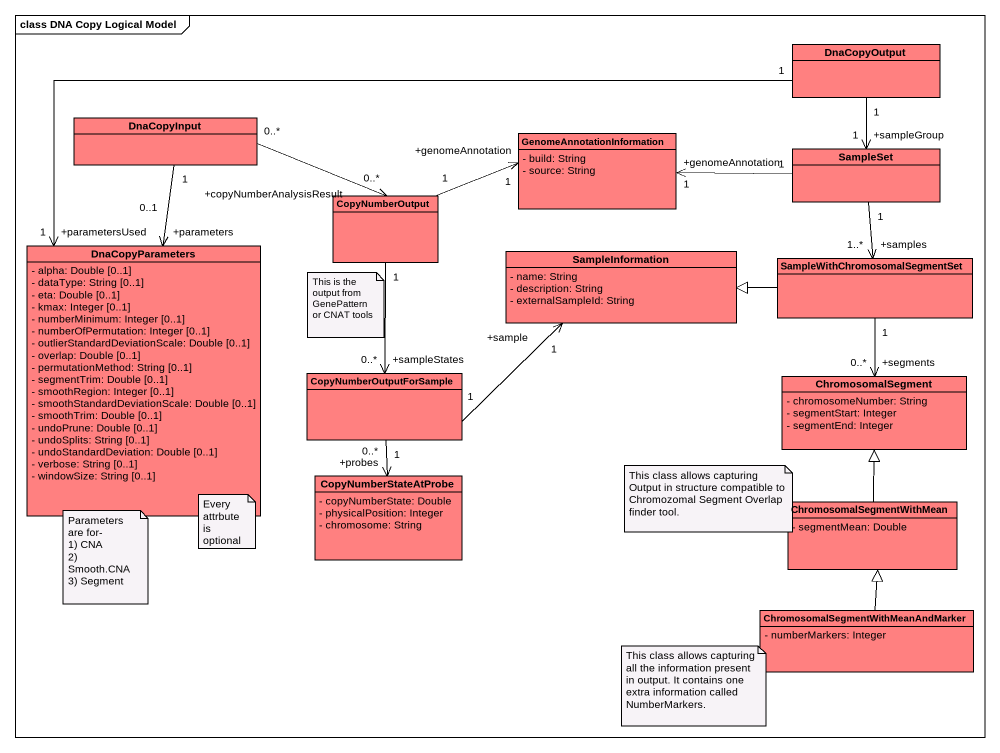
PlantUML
@startuml
mainframe class DNA Copy Logical Model
hide circle
hide empty members
skinparam classAttributeIconSize 0
class DnaCopyOutput #FF8080
class DnaCopyInput #FF8080
class GenomeAnnotationInformation #FF8080 {
  - build: String
  - source: String
}
class SampleSet #FF8080
class CopyNumberOutput #FF8080
class DnaCopyParameters #FF8080 {
  - alpha: Double [0..1]
  - dataType: String [0..1]
  - eta: Double [0..1]
  - kmax: Integer [0..1]
  - numberMinimum: Integer [0..1]
  - numberOfPermutation: Integer [0..1]
  - outlierStandardDeviationScale: Double [0..1]
  - overlap: Double [0..1]
  - permutationMethod: String [0..1]
  - segmentTrim: Double [0..1]
  - smoothRegion: Integer [0..1]
  - smoothStandardDeviationScale: Double [0..1]
  - smoothTrim: Double [0..1]
  - undoPrune: Double [0..1]
  - undoSplits: String [0..1]
  - undoStandardDeviation: Double [0..1]
  - verbose: String [0..1]
  - windowSize: String [0..1]
}
class SampleInformation #FF8080 {
  - name: String
  - description: String
  - externalSampleId: String
}
class "SampleWithChromosomalSegmentSet" as SampleWithChromosomalSegment #FF8080
class CopyNumberOutputForSample #FF8080
class ChromosomalSegment #FF8080 {
  - chromosomeNumber: String
  - segmentStart: Integer
  - segmentEnd: Integer
}
class CopyNumberStateAtProbe #FF8080 {
  - copyNumberState: Double
  - physicalPosition: Integer
  - chromosome: String
}
class ChromosomalSegmentWithMean #FF8080 {
  - segmentMean: Double
}
class "ChromosomalSegmentWithMeanAndMarker" as ChromosomalSegmentWithMeanAn #FF8080 {
  - numberMarkers: Integer
}
DnaCopyOutput "1" --> "+sampleGroup\n1" SampleSet
DnaCopyOutput "1" -left-> "+parametersUsed\n1" DnaCopyParameters
DnaCopyInput "0..*" -right-> "+copyNumberAnalysisResult\n0..*" CopyNumberOutput
DnaCopyInput "1" --> "+parameters\n0..1" DnaCopyParameters
SampleSet "1" -left-> "+genomeAnnotation\n1" GenomeAnnotationInformation
SampleSet "1" --> "+samples\n1..*" SampleWithChromosomalSegment
CopyNumberOutput "1" -right-> "+genomeAnnotation\n1" GenomeAnnotationInformation
CopyNumberOutput "1" --> "+sampleStates\n0..*" CopyNumberOutputForSample
SampleWithChromosomalSegment -left-|> SampleInformation
SampleWithChromosomalSegment "1" --> "+segments\n0..*" ChromosomalSegment
CopyNumberOutputForSample "1" -right-> "+sample\n1" SampleInformation
CopyNumberOutputForSample "1" --> "+probes\n0..*" CopyNumberStateAtProbe
ChromosomalSegmentWithMean -up-|> ChromosomalSegment
ChromosomalSegmentWithMeanAn -up-|> ChromosomalSegmentWithMean
note as N1
  This is the output from GenePattern or CNAT tools
end note
note as N2
  This class allows capturing Output in structure compatible to Chromozomal Segment Overlap finder tool.
end note
note as N3
  Parameters are for-
  1) CNA
  2) Smooth.CNA
  3) Segment
end note
note as N4
  Every attrbute is optional
end note
note as N5
  This class allows capturing all the information present in output. It contains one extra information called NumberMarkers.
end note
@enduml
